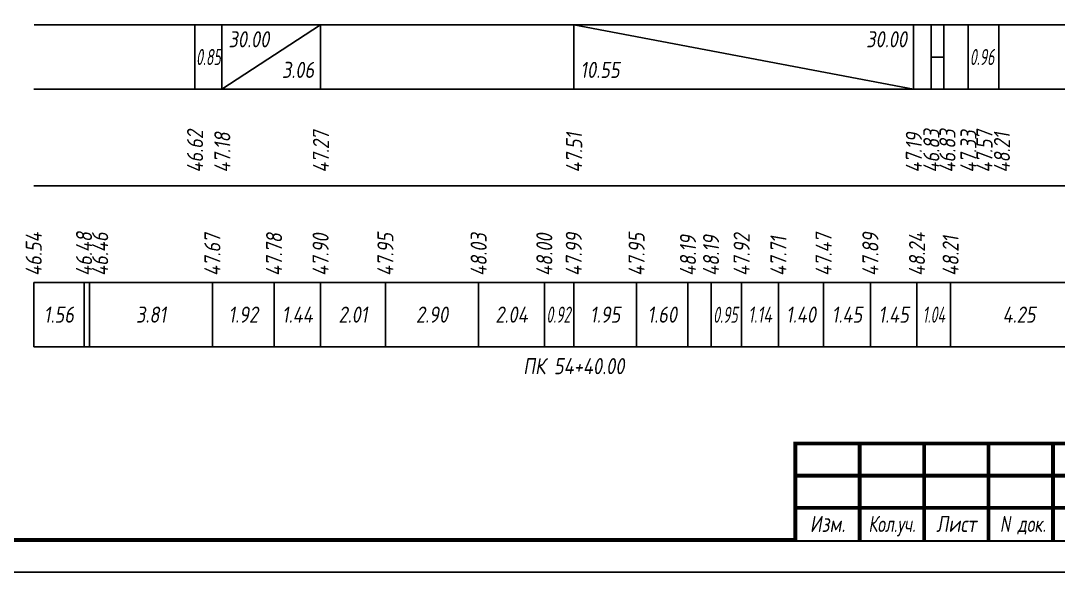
# Model space of a CAD drawing. Extents: x -717 to 1451, y -133302 to 233.
# Drawn here: x 79.7 to 240.8, y -85717.4 to -85631.8 of the extents above; entities that cross this region are included whole.
import ezdxf
from ezdxf.enums import TextEntityAlignment as Align

# ---------------------------------------------------------------- set-up
doc = ezdxf.new("R2010")
doc.units = 0
for name, color, linetype in [('Зарамочное оформление', 7, 'Continuous'), ('Код_510', 7, 'Continuous'), ('Код_516', 1, 'Continuous'), ('Подписи поперечников', 7, 'Continuous'), ('Таблица', 7, 'Continuous')]:
    doc.layers.add(name, color=color, linetype=linetype)
doc.styles.add('М', font='romand.shx', dxfattribs={"width": 0.8, "oblique": 10, "height": 2.5})

# ---------------------------------------------------------------- blocks, each defined once
blk = doc.blocks.new('Штамп')
at = {"linetype": 'Continuous'}
blk.add_wipeout([(199.95, -411.25), (384.95, -411.25), (384.95, -426.25), (199.95, -426.25)], dxfattribs=at).dxf.layer = 'Зарамочное оформление'
at = {"layer": 'Зарамочное оформление', "linetype": 'Continuous', "lineweight": -3, "const_width": 0.6, "flags": 128}
for points in [[(199.95, -426.25), (199.95, -411.25), (384.95, -411.25)], [(209.95, -411.25), (209.95, -426.25)], [(219.95, -411.25), (219.95, -426.25)], [(229.95, -411.25), (229.95, -426.25)], [(239.95, -411.25), (239.95, -426.25)], [(199.95, -416.25), (264.95, -416.25)], [(199.95, -421.25), (264.95, -421.25)]]:
    blk.add_lwpolyline(points, dxfattribs=at)
at = {"layer": 'Зарамочное оформление', "linetype": 'Continuous', "style": 'М', "oblique": 10}
for s, width, p in [('Изм.', 0.8, (204.95, -423.75)), ('Кол.уч.', 0.7, (214.95, -423.75)), ('Лист', 0.8, (224.95, -423.75)), ('N док.', 0.7, (235.28, -423.75))]:
    blk.add_text(s, height=2.5, dxfattribs=dict(at, width=width)).set_placement(p, align=Align.MIDDLE_CENTER)
blk = doc.blocks.new('шифр')
blk.add_blockref('Штамп', (0, -85346))

msp = doc.modelspace()

# ---------------------------------------------------------------- linework, layer by layer
at = {"flags": 128}
msp.add_lwpolyline([(-30.054, -85717.421), (389.946, -85717.421), (389.946, -85420.421), (-30.054, -85420.421)], close=True, dxfattribs=at)
at = {"const_width": 0.6, "flags": 128}
msp.add_lwpolyline([(-10.054, -85712.421), (384.946, -85712.421), (384.946, -85425.421), (-10.054, -85425.421)], close=True, dxfattribs=at)
at = {"layer": 'Код_510'}
for p, q in [((81.668, -85682.421), (81.668, -85672.421)), ((89.48, -85682.421), (89.48, -85672.421)), ((90.351, -85682.421), (90.351, -85672.421)), ((109.42, -85682.421), (109.42, -85672.421)), ((118.995, -85682.421), (118.995, -85672.421)), ((126.218, -85682.421), (126.218, -85672.421)), ((136.283, -85682.421), (136.283, -85672.421)), ((150.765, -85682.421), (150.765, -85672.421)), ((160.964, -85682.421), (160.964, -85672.421)), ((165.542, -85682.421), (165.542, -85672.421)), ((175.293, -85682.421), (175.293, -85672.421)), ((183.269, -85682.421), (183.269, -85672.421)), ((186.855, -85682.421), (186.855, -85672.421)), ((191.607, -85682.421), (191.607, -85672.421)), ((197.323, -85682.421), (197.323, -85672.421)), ((204.34, -85682.421), (204.34, -85672.421)), ((211.597, -85682.421), (211.597, -85672.421)), ((218.838, -85682.421), (218.838, -85672.421)), ((224.057, -85682.421), (224.057, -85672.421))]:
    msp.add_line(p, q, dxfattribs=at)
at = {"layer": 'Код_516'}
for p, q in [((106.668, -85642.421), (106.668, -85632.421)), ((110.901, -85642.421), (110.901, -85632.421)), ((110.901, -85642.421), (126.218, -85632.421)), ((126.218, -85642.421), (126.218, -85632.421)), ((165.542, -85642.421), (165.542, -85632.421)), ((165.542, -85632.421), (218.296, -85642.421)), ((218.296, -85642.421), (218.296, -85632.421)), ((221.018, -85642.421), (221.018, -85632.421)), ((221.018, -85642.421), (221.018, -85632.421)), ((223.018, -85642.421), (223.018, -85632.421)), ((223.018, -85642.421), (223.018, -85632.421)), ((226.768, -85642.421), (226.768, -85632.421)), ((226.768, -85642.421), (226.768, -85632.421)), ((231.547, -85642.421), (231.547, -85632.421)), ((221.018, -85637.421), (223.018, -85637.421))]:
    msp.add_line(p, q, dxfattribs=at)
at = {"layer": 'Таблица'}
for p, q in [((81.722, -85632.421), (256.601, -85632.421)), ((81.668, -85642.421), (256.547, -85642.421)), ((81.668, -85657.421), (256.547, -85657.421)), ((81.668, -85672.421), (256.547, -85672.421)), ((81.668, -85682.421), (256.547, -85682.421))]:
    msp.add_line(p, q, dxfattribs=at)

# ---------------------------------------------------------------- texts
at = {"layer": 'Код_510', "style": 'М', "oblique": 10, "width": 0.8}
for s, p in [('46.54', (81.668, -85671.421)), ('46.48', (89.48, -85671.421)), ('46.46', (91.98, -85671.421)), ('47.67', (109.42, -85671.421)), ('47.78', (118.995, -85671.421)), ('47.90', (126.218, -85671.421)), ('47.95', (136.283, -85671.421)), ('48.03', (150.765, -85671.421)), ('48.00', (160.964, -85671.421)), ('47.99', (165.542, -85671.421)), ('47.95', (175.293, -85671.421)), ('48.19', (183.269, -85671.421)), ('48.19', (186.855, -85671.421)), ('47.92', (191.607, -85671.421)), ('47.71', (197.323, -85671.421)), ('47.47', (204.34, -85671.421)), ('47.89', (211.597, -85671.421)), ('48.24', (218.838, -85671.421)), ('48.21', (224.057, -85671.421))]:
    msp.add_text(s, height=2.5, rotation=90, dxfattribs=at).set_placement(p, align=Align.MIDDLE_LEFT)
at = {"layer": 'Код_510', "style": 'М', "oblique": 10}
for s, width, p in [('1.56', 0.8, (85.574, -85677.421)), ('3.81', 0.8, (99.885, -85677.421)), ('1.92', 0.8, (114.207, -85677.421)), ('1.44', 0.8, (122.606, -85677.421)), ('2.01', 0.8, (131.25, -85677.421)), ('2.90', 0.8, (143.524, -85677.421)), ('2.04', 0.8, (155.865, -85677.421)), ('0.92', 0.6, (163.143, -85677.421)), ('1.95', 0.8, (170.418, -85677.421)), ('1.60', 0.8, (179.281, -85677.421)), ('0.95', 0.6, (189.079, -85677.443)), ('1.14', 0.7, (194.465, -85677.421)), ('1.40', 0.8, (200.831, -85677.421)), ('1.45', 0.8, (207.969, -85677.421)), ('1.45', 0.8, (215.218, -85677.421)), ('1.04', 0.6, (221.448, -85677.421)), ('4.25', 0.8, (234.687, -85677.421))]:
    msp.add_text(s, height=2.5, dxfattribs=dict(at, width=width)).set_placement(p, align=Align.MIDDLE_CENTER)
at = {"layer": 'Код_516', "style": 'М', "oblique": 10, "width": 0.8}
msp.add_text('30.00', height=2.5, dxfattribs=at).set_placement((111.901, -85633.421), align=Align.TOP_LEFT)
msp.add_text('30.00', height=2.5, dxfattribs=at).set_placement((217.296, -85633.421), align=Align.TOP_RIGHT)
at = {"layer": 'Код_516', "style": 'М', "oblique": 10, "width": 0.6}
for s, p in [('0.85', (108.785, -85637.421)), ('0.96', (228.942, -85637.421))]:
    msp.add_text(s, height=2.5, dxfattribs=at).set_placement(p, align=Align.MIDDLE_CENTER)
at = {"layer": 'Код_516', "style": 'М', "oblique": 10, "width": 0.8}
msp.add_text('3.06', height=2.5, dxfattribs=at).set_placement((125.218, -85641.421), align=Align.BOTTOM_RIGHT)
msp.add_text('10.55', height=2.5, dxfattribs=at).set_placement((166.542, -85641.421), align=Align.BOTTOM_LEFT)
for s, p in [('46.62', (106.722, -85655.371)), ('47.18', (110.955, -85655.371)), ('47.27', (126.272, -85655.371)), ('47.51', (165.597, -85655.371)), ('47.19', (218.35, -85655.371)), ('46.83', (221.072, -85655.371)), ('46.83', (223.572, -85655.371)), ('47.33', (226.822, -85655.371)), ('47.57', (229.322, -85655.371)), ('48.21', (232.034, -85655.371))]:
    msp.add_text(s, height=2.5, rotation=90, dxfattribs=at).set_placement(p, align=Align.MIDDLE_LEFT)
at = {"layer": 'Подписи поперечников', "style": 'М', "oblique": 10, "width": 0.8}
msp.add_text('ПК 54+40.00', height=2.5, dxfattribs=at).set_placement((165.542, -85687.421), align=Align.BOTTOM_CENTER)

# ---------------------------------------------------------------- next in the draw order: block references
msp.add_blockref('шифр', (0, 59.829))

doc.saveas('drawing.dxf')
